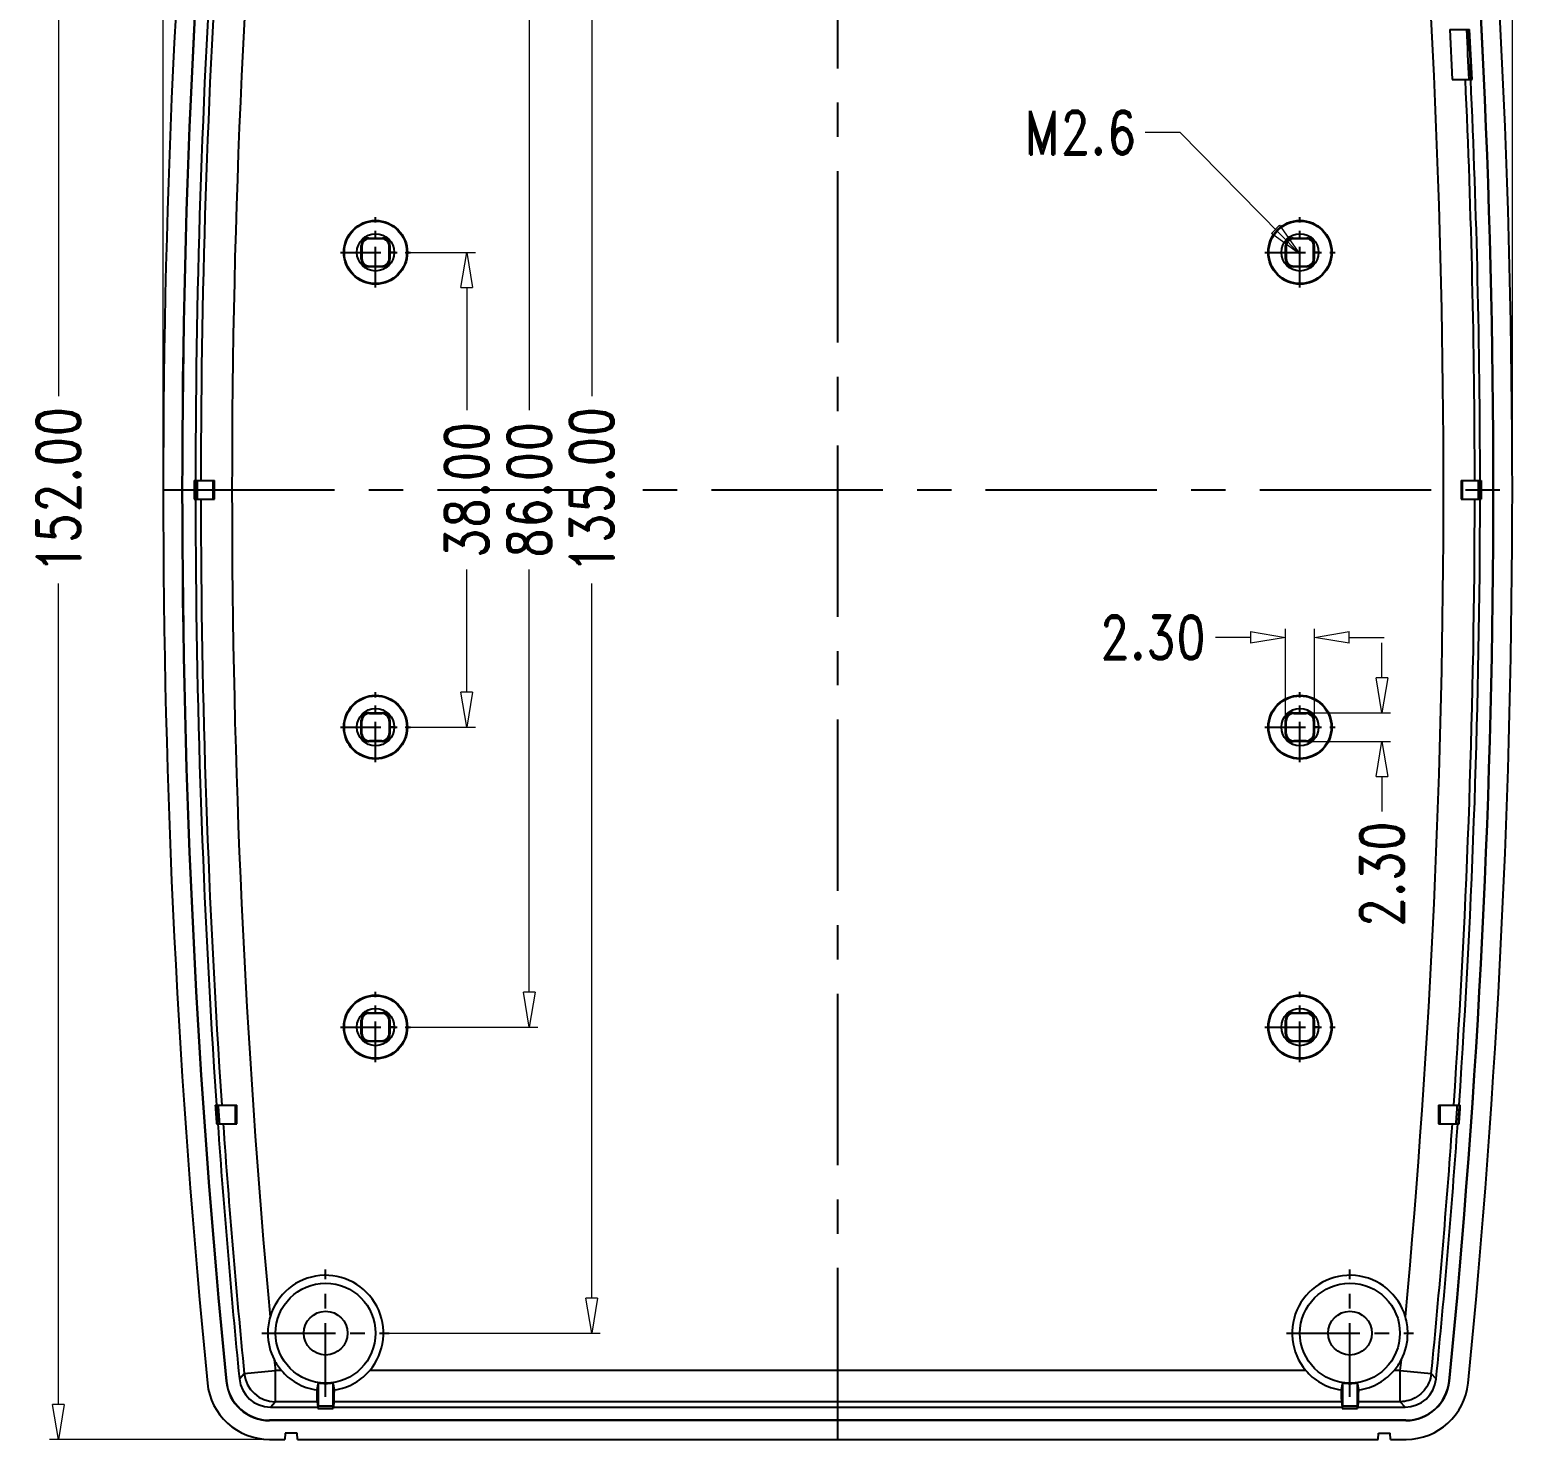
# Model space of a CAD drawing. Header units: millimetres. Extents: x 3559 to 4719, y 1270 to 1649.
# Drawn here: x 3964.7 to 4083.4, y 1430.3 to 1543.1 of the extents above; entities that cross this region are included whole.
import ezdxf

# ---------------------------------------------------------------- set-up
doc = ezdxf.new("R2010")
doc.units = ezdxf.units.MM
doc.linetypes.add('CENTER', pattern=[50.8, 31.75, -6.35, 6.35, -6.35])
doc.layers.get('0').update_dxf_attribs({"linetype": 'CONTINUOUS'})
doc.layers.get('Defpoints').update_dxf_attribs({"linetype": 'CONTINUOUS'})
doc.layers.add('dim', color=3, linetype='CONTINUOUS', lineweight=9)
doc.styles.add('longtou', font='romand.shx', dxfattribs={"width": 0.8, "bigfont": 'fangsong.shx'})
doc.dimstyles.new('YanXiu', dxfattribs={"dimtxt": 2.5, "dimasz": 2.2, "dimexe": 1, "dimexo": 0, "dimgap": 0.66, "dimtad": 0, "dimzin": 0, "dimdsep": 46, "dimtxsty": 'longtou', "dimblk": 'CLOSEDBLANK', "dimcen": 0, "dimclrd": 3, "dimclre": 3, "dimclrt": 7, "dimadec": 0, "dimazin": 0, "dimtfac": 1, "dimtdec": 4, "dimtofl": 0, "dimtmove": 0, "dimatfit": 3, "dimldrblk": 'CLOSEDBLANK', "dimfxl": 0, "dimtolj": 1, "dimtzin": 0, "dimlwd": 0, "dimlwe": 0, "dimarcsym": 0})

# ---------------------------------------------------------------- blocks, each defined once
blk = doc.blocks.new('_ClosedBlank')
at = {"color": 0, "linetype": 'ByBlock', "lineweight": -2}
for p, q in [((-1, 0.167), (0, 0)), ((-1, 0.167), (-1, -0.167)), ((0, 0), (-1, -0.167))]:
    blk.add_line(p, q, dxfattribs=at)
blk = doc.blocks.new('*D4')
at = {"layer": 'Defpoints', "color": 0}
for p in [(3995.16, 1525.26), (3999.65, 1525.26), (3995.16, 1487.26)]:
    blk.add_point(p, dxfattribs=at)
at = {"layer": 'dim', "color": 3, "lineweight": 5}
for p, q in [((3995.16, 1525.26), (4000.34, 1525.26)), ((3999.65, 1522.46), (3999.65, 1512.63)), ((3999.65, 1490.06), (3999.65, 1499.89)), ((3995.16, 1487.26), (4000.34, 1487.26))]:
    blk.add_line(p, q, dxfattribs=at)
at = {"layer": 'dim', "color": 3, "lineweight": 5, "xscale": 2.8, "yscale": 2.8, "zscale": 2.8}
for p, rotation in [((3999.65, 1525.26), 90), ((3999.65, 1487.26), 270)]:
    blk.add_blockref('_ClosedBlank', p, dxfattribs=dict(at, rotation=rotation))
at = {"layer": 'dim', "color": 7, "insert": (3999.65, 1506.26), "char_height": 3.5, "attachment_point": 5, "rotation": 90, "style": 'longtou'}
blk.add_mtext('38.00', dxfattribs=at)
blk = doc.blocks.new('*D5')
at = {"layer": 'Defpoints', "color": 0}
for p in [(3995.16, 1549.26), (4004.65, 1549.26), (3995.16, 1463.26)]:
    blk.add_point(p, dxfattribs=at)
at = {"layer": 'dim', "color": 3, "lineweight": 5}
for p, q in [((3995.16, 1549.26), (4005.34, 1549.26)), ((4004.65, 1546.46), (4004.65, 1512.63)), ((4004.65, 1466.06), (4004.65, 1499.89)), ((3995.16, 1463.26), (4005.34, 1463.26))]:
    blk.add_line(p, q, dxfattribs=at)
at = {"layer": 'dim', "color": 3, "lineweight": 5, "xscale": 2.8, "yscale": 2.8, "zscale": 2.8}
for p, rotation in [((4004.65, 1549.26), 90), ((4004.65, 1463.26), 270)]:
    blk.add_blockref('_ClosedBlank', p, dxfattribs=dict(at, rotation=rotation))
at = {"layer": 'dim', "color": 7, "insert": (4004.65, 1506.26), "char_height": 3.5, "attachment_point": 5, "rotation": 90, "style": 'longtou'}
blk.add_mtext('86.00', dxfattribs=at)
blk = doc.blocks.new('*D6')
at = {"layer": 'Defpoints', "color": 0}
for p in [(3993.44, 1573.76), (4009.65, 1573.76), (3993.44, 1438.76)]:
    blk.add_point(p, dxfattribs=at)
at = {"layer": 'dim', "color": 3, "lineweight": 5}
for p, q in [((3993.44, 1573.76), (4010.34, 1573.76)), ((4009.65, 1570.96), (4009.65, 1513.76)), ((4009.65, 1441.56), (4009.65, 1498.76)), ((3993.44, 1438.76), (4010.34, 1438.76))]:
    blk.add_line(p, q, dxfattribs=at)
at = {"layer": 'dim', "color": 3, "lineweight": 5, "xscale": 2.8, "yscale": 2.8, "zscale": 2.8}
for p, rotation in [((4009.65, 1573.76), 90), ((4009.65, 1438.76), 270)]:
    blk.add_blockref('_ClosedBlank', p, dxfattribs=dict(at, rotation=rotation))
at = {"layer": 'dim', "color": 7, "insert": (4009.65, 1506.26), "char_height": 3.5, "attachment_point": 5, "rotation": 90, "style": 'longtou'}
blk.add_mtext('135.00', dxfattribs=at)
blk = doc.blocks.new('*D10')
at = {"layer": 'Defpoints', "color": 0}
for p in [(4083.35, 1603.23), (3975.35, 1506.26), (4083.35, 1506.26)]:
    blk.add_point(p, dxfattribs=at)
at = {"layer": 'dim', "color": 3, "lineweight": 5}
for p, q in [((3975.35, 1506.26), (3975.35, 1603.93)), ((4083.35, 1506.26), (4083.35, 1603.93)), ((3978.15, 1603.23), (4021.85, 1603.23)), ((4080.55, 1603.23), (4036.85, 1603.23))]:
    blk.add_line(p, q, dxfattribs=at)
at = {"layer": 'dim', "color": 3, "lineweight": 5, "xscale": 2.8, "yscale": 2.8, "zscale": 2.8, "rotation": 180}
blk.add_blockref('_ClosedBlank', (3975.35, 1603.23), dxfattribs=at)
at = {"layer": 'dim', "color": 3, "lineweight": 5, "xscale": 2.8, "yscale": 2.8, "zscale": 2.8}
blk.add_blockref('_ClosedBlank', (4083.35, 1603.23), dxfattribs=at)
at = {"layer": 'dim', "color": 7, "insert": (4029.35, 1603.23), "char_height": 3.5, "attachment_point": 5, "style": 'longtou'}
blk.add_mtext('108.00', dxfattribs=at)
blk = doc.blocks.new('*D13')
at = {"layer": 'Defpoints', "color": 0}
for p in [(3966.96, 1582.26), (3983.86, 1582.26), (3983.86, 1430.26)]:
    blk.add_point(p, dxfattribs=at)
at = {"layer": 'dim', "color": 3, "lineweight": 5}
for p, q in [((3983.86, 1582.26), (3966.26, 1582.26)), ((3966.96, 1579.46), (3966.96, 1513.76)), ((3966.96, 1433.06), (3966.96, 1498.76)), ((3983.86, 1430.26), (3966.26, 1430.26))]:
    blk.add_line(p, q, dxfattribs=at)
at = {"layer": 'dim', "color": 3, "lineweight": 5, "xscale": 2.8, "yscale": 2.8, "zscale": 2.8}
for p, rotation in [((3966.96, 1582.26), 90), ((3966.96, 1430.26), 270)]:
    blk.add_blockref('_ClosedBlank', p, dxfattribs=dict(at, rotation=rotation))
at = {"layer": 'dim', "color": 7, "insert": (3966.96, 1506.26), "char_height": 3.5, "attachment_point": 5, "rotation": 90, "style": 'longtou'}
blk.add_mtext('152.00', dxfattribs=at)
blk = doc.blocks.new('*D18')
at = {"layer": 'Defpoints', "color": 0}
for p in [(4065.2, 1494.44), (4065.2, 1487.81), (4067.5, 1487.81)]:
    blk.add_point(p, dxfattribs=at)
at = {"layer": 'dim', "color": 3, "lineweight": 5}
for p, q in [((4062.4, 1494.44), (4059.6, 1494.44)), ((4065.2, 1487.81), (4065.2, 1495.13)), ((4067.5, 1487.81), (4067.5, 1495.13)), ((4070.3, 1494.44), (4073.1, 1494.44))]:
    blk.add_line(p, q, dxfattribs=at)
at = {"layer": 'dim', "color": 3, "lineweight": 5, "xscale": 2.8, "yscale": 2.8, "zscale": 2.8}
blk.add_blockref('_ClosedBlank', (4065.2, 1494.44), dxfattribs=at)
at = {"layer": 'dim', "color": 3, "lineweight": 5, "xscale": 2.8, "yscale": 2.8, "zscale": 2.8, "rotation": 180}
blk.add_blockref('_ClosedBlank', (4067.5, 1494.44), dxfattribs=at)
at = {"layer": 'dim', "color": 7, "insert": (4054.57, 1494.44), "char_height": 3.5, "attachment_point": 5, "style": 'longtou'}
blk.add_mtext('2.30', dxfattribs=at)
blk = doc.blocks.new('*D19')
at = {"layer": 'Defpoints', "color": 0}
for p in [(4066.9, 1488.41), (4066.9, 1486.11), (4072.91, 1486.11)]:
    blk.add_point(p, dxfattribs=at)
at = {"layer": 'dim', "color": 3, "lineweight": 5}
for p, q in [((4072.91, 1491.21), (4072.91, 1494.01)), ((4066.9, 1488.41), (4073.61, 1488.41)), ((4066.9, 1486.11), (4073.61, 1486.11)), ((4072.91, 1483.31), (4072.91, 1480.51))]:
    blk.add_line(p, q, dxfattribs=at)
at = {"layer": 'dim', "color": 3, "lineweight": 5, "xscale": 2.8, "yscale": 2.8, "zscale": 2.8}
for p, rotation in [((4072.91, 1488.41), 270), ((4072.91, 1486.11), 90)]:
    blk.add_blockref('_ClosedBlank', p, dxfattribs=dict(at, rotation=rotation))
at = {"layer": 'dim', "color": 7, "insert": (4072.91, 1475.48), "char_height": 3.5, "attachment_point": 5, "rotation": 90, "style": 'longtou'}
blk.add_mtext('2.30', dxfattribs=at)

msp = doc.modelspace()

# ---------------------------------------------------------------- linework, layer by layer
at = {"color": 1, "linetype": 'CENTER', "ltscale": 0.432}
for p, q in [((4029.351, 1430.261), (4029.351, 1582.261)), ((3975.351, 1506.261), (4083.351, 1506.261))]:
    msp.add_line(p, q, dxfattribs=at)
at = {"color": 7, "linetype": 'Continuous'}
for p, q in [((4078.351, 1543.087), (4079.928, 1543.087)), ((4078.351, 1543.087), (4078.544, 1539.087)), ((4078.544, 1539.087), (4080.122, 1539.087)), ((3991.803, 1526.409), (3991.857, 1526.354)), ((3992.899, 1526.409), (3992.844, 1526.354)), ((4065.803, 1526.409), (4065.857, 1526.354)), ((4066.899, 1526.409), (4066.844, 1526.354)), ((3990.858, 1525.261), (3991.204, 1525.261)), ((3991.203, 1525.809), (3991.257, 1525.754)), ((3991.257, 1525.754), (3991.257, 1524.767)), ((3992.844, 1526.354), (3991.857, 1526.354)), ((3993.499, 1525.809), (3993.444, 1525.754)), ((3993.444, 1524.767), (3993.444, 1525.754)), ((3993.843, 1525.261), (3993.498, 1525.261)), ((4064.858, 1525.261), (4065.204, 1525.261)), ((4065.203, 1525.809), (4065.257, 1525.754)), ((4065.257, 1525.754), (4065.257, 1524.767)), ((4066.844, 1526.354), (4065.857, 1526.354)), ((4067.499, 1525.809), (4067.444, 1525.754)), ((4067.444, 1524.767), (4067.444, 1525.754)), ((4067.843, 1525.261), (4067.498, 1525.261)), ((3991.203, 1524.713), (3991.257, 1524.767)), ((3991.803, 1524.113), (3991.857, 1524.167)), ((3991.857, 1524.167), (3992.844, 1524.167)), ((3992.899, 1524.113), (3992.844, 1524.167)), ((3993.499, 1524.713), (3993.444, 1524.767)), ((4065.203, 1524.713), (4065.257, 1524.767)), ((4065.803, 1524.113), (4065.857, 1524.167)), ((4065.857, 1524.167), (4066.844, 1524.167)), ((4066.899, 1524.113), (4066.844, 1524.167)), ((4067.499, 1524.713), (4067.444, 1524.767)), ((3977.833, 1507.011), (3979.452, 1507.011)), ((3979.351, 1505.511), (3979.351, 1507.011)), ((3979.452, 1505.511), (3979.452, 1507.011)), ((4079.25, 1507.011), (4080.868, 1507.011)), ((4079.25, 1507.011), (4079.25, 1505.511)), ((4079.351, 1505.511), (4079.351, 1507.011)), ((3977.833, 1505.511), (3979.452, 1505.511)), ((4079.25, 1505.511), (4080.868, 1505.511)), ((3991.803, 1488.409), (3991.857, 1488.354)), ((3992.899, 1488.409), (3992.844, 1488.354)), ((4065.803, 1488.409), (4065.857, 1488.354)), ((4066.899, 1488.409), (4066.844, 1488.354)), ((3990.858, 1487.261), (3991.204, 1487.261)), ((3991.203, 1487.809), (3991.257, 1487.754)), ((3991.257, 1486.767), (3991.257, 1487.754)), ((3991.857, 1488.354), (3992.844, 1488.354)), ((3993.499, 1487.809), (3993.444, 1487.754)), ((3993.444, 1487.754), (3993.444, 1486.767)), ((3993.843, 1487.261), (3993.498, 1487.261)), ((4064.858, 1487.261), (4065.204, 1487.261)), ((4065.203, 1487.809), (4065.257, 1487.754)), ((4065.257, 1486.767), (4065.257, 1487.754)), ((4065.857, 1488.354), (4066.844, 1488.354)), ((4067.499, 1487.809), (4067.444, 1487.754)), ((4067.444, 1487.754), (4067.444, 1486.767)), ((4067.843, 1487.261), (4067.498, 1487.261)), ((3991.203, 1486.713), (3991.257, 1486.767)), ((3991.803, 1486.113), (3991.857, 1486.167)), ((3992.844, 1486.167), (3991.857, 1486.167)), ((3992.899, 1486.113), (3992.844, 1486.167)), ((3993.499, 1486.713), (3993.444, 1486.767)), ((4065.203, 1486.713), (4065.257, 1486.767)), ((4065.803, 1486.113), (4065.857, 1486.167)), ((4066.844, 1486.167), (4065.857, 1486.167)), ((4066.899, 1486.113), (4066.844, 1486.167)), ((4067.499, 1486.713), (4067.444, 1486.767)), ((3991.203, 1463.809), (3991.257, 1463.754)), ((3991.257, 1463.754), (3991.257, 1462.767)), ((3991.803, 1464.409), (3991.857, 1464.354)), ((3992.844, 1464.354), (3991.857, 1464.354)), ((3992.899, 1464.409), (3992.844, 1464.354)), ((3993.499, 1463.809), (3993.444, 1463.754)), ((3993.444, 1462.767), (3993.444, 1463.754)), ((4065.203, 1463.809), (4065.257, 1463.754)), ((4065.257, 1463.754), (4065.257, 1462.767)), ((4065.803, 1464.409), (4065.857, 1464.354)), ((4066.844, 1464.354), (4065.857, 1464.354)), ((4066.899, 1464.409), (4066.844, 1464.354)), ((4067.499, 1463.809), (4067.444, 1463.754)), ((4067.444, 1462.767), (4067.444, 1463.754)), ((3990.858, 1463.261), (3991.204, 1463.261)), ((3991.203, 1462.713), (3991.257, 1462.767)), ((3993.499, 1462.713), (3993.444, 1462.767)), ((3993.843, 1463.261), (3993.498, 1463.261)), ((4064.858, 1463.261), (4065.204, 1463.261)), ((4065.203, 1462.713), (4065.257, 1462.767)), ((4067.499, 1462.713), (4067.444, 1462.767)), ((4067.843, 1463.261), (4067.498, 1463.261)), ((3991.803, 1462.113), (3991.857, 1462.167)), ((3991.857, 1462.167), (3992.844, 1462.167)), ((3992.899, 1462.113), (3992.844, 1462.167)), ((4065.803, 1462.113), (4065.857, 1462.167)), ((4065.857, 1462.167), (4066.844, 1462.167)), ((4066.899, 1462.113), (4066.844, 1462.167)), ((3979.516, 1457.011), (3981.252, 1457.011)), ((3981.151, 1455.511), (3981.151, 1457.011)), ((3981.252, 1455.511), (3981.252, 1457.011)), ((4077.449, 1457.011), (4079.186, 1457.011)), ((4077.449, 1457.011), (4077.45, 1455.511)), ((4077.551, 1457.011), (4077.551, 1455.511)), ((3979.62, 1455.511), (3981.252, 1455.511)), ((4077.45, 1455.511), (4079.082, 1455.511)), ((3981.452, 1435.093), (3981.838, 1435.52)), ((3981.838, 1435.52), (3984.322, 1435.765)), ((3984.821, 1435.765), (3984.322, 1435.765)), ((3984.322, 1435.765), (3984.322, 1433.269)), ((4066.821, 1435.765), (3991.88, 1435.765)), ((4074.377, 1435.765), (4073.88, 1435.765)), ((4074.379, 1435.765), (4076.864, 1435.52)), ((4074.379, 1433.269), (4074.379, 1435.765)), ((4077.25, 1435.093), (4076.864, 1435.52)), ((3980.385, 1434.915), (3980.411, 1434.918)), ((3987.746, 1434.78), (3987.651, 1434.214)), ((3987.746, 1434.78), (3987.746, 1432.932)), ((3989.051, 1434.214), (3988.955, 1434.78)), ((3988.955, 1432.932), (3988.955, 1434.78)), ((4069.746, 1434.78), (4069.651, 1434.214)), ((4069.746, 1434.78), (4069.746, 1432.932)), ((4071.051, 1434.214), (4070.955, 1434.78)), ((4070.955, 1432.932), (4070.955, 1434.78)), ((4078.316, 1434.915), (4078.29, 1434.918)), ((3983.936, 1432.843), (3984.322, 1433.269)), ((3983.936, 1432.843), (3987.738, 1432.843)), ((3987.667, 1433.269), (3984.322, 1433.269)), ((3987.667, 1433.269), (3987.738, 1432.843)), ((3987.738, 1432.843), (3987.738, 1432.73)), ((3987.744, 1432.767), (3987.738, 1432.73)), ((3987.738, 1432.73), (3988.964, 1432.73)), ((3987.744, 1432.767), (3987.746, 1432.932)), ((3987.744, 1432.767), (3988.958, 1432.767)), ((3987.746, 1432.932), (3988.955, 1432.932)), ((3988.955, 1432.932), (3988.958, 1432.767)), ((3988.958, 1432.767), (3988.964, 1432.73)), ((3989.035, 1433.269), (3988.964, 1432.843)), ((3988.964, 1432.843), (4069.738, 1432.843)), ((3988.964, 1432.73), (3988.964, 1432.843)), ((4069.667, 1433.269), (3989.035, 1433.269)), ((4069.667, 1433.269), (4069.738, 1432.843)), ((4069.738, 1432.843), (4069.738, 1432.73)), ((4069.744, 1432.767), (4069.738, 1432.73)), ((4069.738, 1432.73), (4070.964, 1432.73)), ((4069.744, 1432.767), (4069.746, 1432.932)), ((4069.744, 1432.767), (4070.958, 1432.767)), ((4069.746, 1432.932), (4070.955, 1432.932)), ((4070.955, 1432.932), (4070.958, 1432.767)), ((4070.958, 1432.767), (4070.964, 1432.73)), ((4071.035, 1433.269), (4070.964, 1432.843)), ((4070.964, 1432.843), (4074.765, 1432.843)), ((4070.964, 1432.73), (4070.964, 1432.843)), ((4074.379, 1433.269), (4071.035, 1433.269)), ((4074.765, 1432.843), (4074.379, 1433.269)), ((4074.836, 1431.79), (3983.865, 1431.79)), ((3983.865, 1431.764), (3983.865, 1431.79)), ((4074.836, 1431.764), (3983.865, 1431.764)), ((4074.836, 1431.764), (4074.836, 1431.79)), ((3983.859, 1430.261), (3985.101, 1430.261)), ((3985.127, 1430.761), (3985.101, 1430.261)), ((3986.074, 1430.761), (3985.127, 1430.761)), ((3986.101, 1430.261), (3986.074, 1430.761)), ((3986.101, 1430.261), (4072.601, 1430.261)), ((4072.601, 1430.261), (4072.627, 1430.761)), ((4072.627, 1430.761), (4073.574, 1430.761)), ((4073.601, 1430.261), (4073.574, 1430.761)), ((4073.601, 1430.261), (4074.843, 1430.261))]:
    msp.add_line(p, q, dxfattribs=at)
at = {"color": 1, "linetype": 'CENTER', "ltscale": 0.102094}
for p, q in [((3992.351, 1522.453), (3992.351, 1528.068)), ((4066.351, 1522.453), (4066.351, 1528.068)), ((3989.543, 1525.261), (3995.158, 1525.261)), ((4063.543, 1525.261), (4069.158, 1525.261)), ((3992.351, 1484.453), (3992.351, 1490.068)), ((4066.351, 1484.453), (4066.351, 1490.068)), ((3989.543, 1487.261), (3995.158, 1487.261)), ((4063.543, 1487.261), (4069.158, 1487.261)), ((3992.351, 1460.453), (3992.351, 1466.068)), ((4066.351, 1460.453), (4066.351, 1466.068)), ((3989.543, 1463.261), (3995.158, 1463.261)), ((4063.543, 1463.261), (4069.158, 1463.261))]:
    msp.add_line(p, q, dxfattribs=at)
at = {"color": 1, "linetype": 'CENTER', "ltscale": 0.185156}
for p, q in [((3988.351, 1433.669), (3988.351, 1443.852)), ((4070.351, 1433.669), (4070.351, 1443.852)), ((3983.259, 1438.761), (3993.442, 1438.761)), ((4065.259, 1438.761), (4075.442, 1438.761))]:
    msp.add_line(p, q, dxfattribs=at)
at = {"color": 7, "linetype": 'Continuous'}
for centre, radius in [((3992.351, 1525.261), 2.552), ((3992.351, 1525.261), 2.5), ((4066.351, 1525.261), 2.552), ((4066.351, 1525.261), 2.5), ((3992.351, 1525.261), 1.493), ((4066.351, 1525.261), 1.493), ((3992.351, 1487.261), 2.552), ((3992.351, 1487.261), 2.5), ((4066.351, 1487.261), 2.552), ((4066.351, 1487.261), 2.5), ((3992.351, 1487.261), 1.493), ((4066.351, 1487.261), 1.493), ((3992.351, 1463.261), 2.552), ((3992.351, 1463.261), 2.5), ((3992.351, 1463.261), 1.493), ((4066.351, 1463.261), 2.552), ((4066.351, 1463.261), 2.5), ((4066.351, 1463.261), 1.493), ((3988.351, 1438.761), 4), ((4070.351, 1438.761), 4), ((3988.351, 1438.761), 1.75), ((4070.351, 1438.761), 1.75)]:
    msp.add_circle(centre, radius, dxfattribs=at)
for centre, radius, start, end in [((4699.351, 1506.261), 724, 174.332411, 185.667589), ((4699.351, 1506.261), 722.497, 174.332906, 185.667094), ((4699.351, 1506.261), 722.47, 174.332898, 185.66709), ((3359.351, 1506.261), 722.47, 354.332898, 5.66709), ((3359.351, 1506.261), 722.497, 354.332906, 5.667094), ((3359.351, 1506.261), 724, 354.332411, 5.667589), ((4699.351, 1506.261), 718.495, 174.71418, 185.28582), ((3359.351, 1506.261), 718.495, 354.71418, 5.28582), ((4699.351, 1506.261), 721.418, 176.085468, 179.940434), ((4699.351, 1506.261), 720.992, 176.083151, 179.940399), ((3359.351, 1506.261), 721.289, 2.608431, 2.926544), ((3359.351, 1506.261), 721.454, 2.607834, 2.925874), ((3359.351, 1506.261), 721.518, 2.607604, 2.925616), ((3359.351, 1506.261), 720.992, 0.059601, 2.609508), ((3359.351, 1506.261), 721.418, 0.059566, 2.607966), ((3991.8, 1525.812), 0.597, 89.71181, 180.28838), ((3992.351, 1663.567), 137.159, 269.77106, 270.22898), ((3992.902, 1525.812), 0.597, 359.71152, 90.28829), ((4065.8, 1525.812), 0.597, 89.71181, 180.28838), ((4066.351, 1663.567), 137.159, 269.77106, 270.22898), ((4066.902, 1525.812), 0.597, 359.71152, 90.28829), ((3846.272, 1525.244), 144.931, 0.00654, 0.22322), ((3845.945, 1525.278), 145.258, 359.77702, 359.99322), ((4138.756, 1525.243), 145.258, 179.77702, 179.99322), ((4138.429, 1525.277), 144.931, 180.00654, 180.22322), ((3920.272, 1525.244), 144.932, 0.00654, 0.22322), ((3919.945, 1525.278), 145.258, 359.77702, 359.99322), ((4212.756, 1525.243), 145.258, 179.77702, 179.99322), ((4212.429, 1525.277), 144.931, 180.00654, 180.22322), ((3991.8, 1524.71), 0.597, 179.71005, 270.28976), ((3992.351, 1386.954), 137.159, 89.77106, 90.22898), ((3992.902, 1524.71), 0.597, 269.70997, 0.29023), ((4065.8, 1524.71), 0.597, 179.71005, 270.28976), ((4066.351, 1386.954), 137.159, 89.77106, 90.22898), ((4066.902, 1524.71), 0.597, 269.70997, 0.29023), ((4699.351, 1506.261), 721.518, 179.940442, 180.059558), ((4699.351, 1506.261), 721.454, 179.940437, 180.059563), ((4713.66, 1506.261), 735.599, 179.941582, 180.058418), ((3345.053, 1506.261), 735.587, 359.941582, 0.058418), ((3359.351, 1506.261), 721.454, 359.940437, 0.059563), ((3359.351, 1506.261), 721.518, 359.940442, 0.059558), ((4699.351, 1506.261), 721.418, 180.059566, 183.914532), ((4699.351, 1506.261), 720.992, 180.059601, 183.916849), ((3359.351, 1506.261), 720.992, 356.083151, 359.940399), ((3359.351, 1506.261), 721.418, 356.085468, 359.940434), ((3991.8, 1487.812), 0.597, 89.71181, 180.28838), ((3992.351, 1625.567), 137.159, 269.77106, 270.22898), ((3992.902, 1487.812), 0.597, 359.71152, 90.28829), ((4065.8, 1487.812), 0.597, 89.71181, 180.28838), ((4066.351, 1625.567), 137.159, 269.77106, 270.22898), ((4066.902, 1487.812), 0.597, 359.71152, 90.28829), ((3846.272, 1487.244), 144.932, 0.00654, 0.22322), ((3845.945, 1487.278), 145.258, 359.77702, 359.99322), ((4138.756, 1487.243), 145.258, 179.77702, 179.99322), ((4138.429, 1487.277), 144.932, 180.00654, 180.22322), ((3920.272, 1487.244), 144.931, 0.00654, 0.22322), ((3919.945, 1487.278), 145.258, 359.77702, 359.99322), ((4212.756, 1487.243), 145.258, 179.77702, 179.99322), ((4212.429, 1487.277), 144.932, 180.00654, 180.22322), ((3991.8, 1486.71), 0.597, 179.71005, 270.28976), ((3992.351, 1348.954), 137.159, 89.77106, 90.22898), ((3992.902, 1486.71), 0.597, 269.70997, 0.29023), ((4065.8, 1486.71), 0.597, 179.71005, 270.28976), ((4066.351, 1348.954), 137.159, 89.77106, 90.22898), ((4066.902, 1486.71), 0.597, 269.70997, 0.29023), ((3991.8, 1463.812), 0.597, 89.71181, 180.28838), ((3846.272, 1463.244), 144.931, 0.00654, 0.22322), ((3992.351, 1601.567), 137.159, 269.77106, 270.22898), ((3992.902, 1463.812), 0.597, 359.71152, 90.28829), ((4138.756, 1463.243), 145.258, 179.77702, 179.99322), ((4065.8, 1463.812), 0.597, 89.71181, 180.28838), ((3920.272, 1463.244), 144.932, 0.00654, 0.22322), ((4066.351, 1601.567), 137.159, 269.77106, 270.22898), ((4066.902, 1463.812), 0.597, 359.71152, 90.28829), ((4212.756, 1463.243), 145.258, 179.77702, 179.99322), ((3845.945, 1463.278), 145.258, 359.77702, 359.99322), ((3991.8, 1462.71), 0.597, 179.71005, 270.28976), ((3992.902, 1462.71), 0.597, 269.70997, 0.29023), ((4138.429, 1463.277), 144.932, 180.00654, 180.22322), ((3919.945, 1463.278), 145.258, 359.77702, 359.99322), ((4065.8, 1462.71), 0.597, 179.71005, 270.28976), ((4066.902, 1462.71), 0.597, 269.70997, 0.29023), ((4212.429, 1463.277), 144.931, 180.00654, 180.22322), ((3992.351, 1324.954), 137.159, 89.77106, 90.22898), ((4066.351, 1324.954), 137.159, 89.77106, 90.22898), ((4699.351, 1506.261), 721.518, 183.913989, 184.033391), ((4699.351, 1506.261), 721.454, 183.914334, 184.033747), ((4699.849, 1506.295), 721.789, 183.915272, 184.03463), ((3358.781, 1506.3), 721.86, 355.965376, 356.084722), ((3359.351, 1506.261), 721.454, 355.966253, 356.085666), ((3359.351, 1506.261), 721.518, 355.966609, 356.086011), ((4699.351, 1506.261), 721.418, 184.033951, 185.66142), ((4699.351, 1506.261), 720.992, 184.036339, 185.630642), ((3359.351, 1506.261), 720.992, 354.369358, 355.963661), ((3359.351, 1506.261), 721.418, 354.33858, 355.966049), ((3988.351, 1438.761), 4.629, 319.67819, 163.57028), ((4070.351, 1438.761), 4.629, 16.42972, 220.32181), ((3988.343, 1438.765), 4.62, 163.59906, 180.05735), ((4070.358, 1438.765), 4.62, 359.94263, 16.40096), ((3988.362, 1438.761), 4.639, 180.00518, 207.21582), ((4070.339, 1438.761), 4.64, 332.7878, 359.99683), ((3988.351, 1438.761), 4.629, 207.27615, 220.32181), ((4699.351, 1506.261), 718.495, 185.560617, 185.630643), ((4070.351, 1438.761), 4.629, 319.67819, 332.72385), ((3359.351, 1506.261), 718.495, 354.36934, 354.439383), ((3983.935, 1435.338), 2.495, 185.63818, 270.02324), ((3984.329, 1435.773), 2.505, 185.79599, 269.83465), ((4074.766, 1435.338), 2.495, 269.97676, 354.36182), ((3983.857, 1435.252), 4.991, 185.64354, 270.02405), ((3983.864, 1435.26), 3.495, 185.65114, 270.01595), ((3983.864, 1435.26), 3.47, 185.65415, 270.01217), ((3988.351, 1438.761), 4.026, 261.36684, 278.63316), ((4070.351, 1438.761), 4.026, 261.36684, 278.63316), ((4074.837, 1435.26), 3.47, 269.98782, 354.34352), ((4074.837, 1435.26), 3.495, 269.98405, 354.34886), ((4074.845, 1435.252), 4.991, 269.97595, 354.35646)]:
    msp.add_arc(centre, radius, start, end, dxfattribs=at)
for centre, major_axis, ratio, start_param, end_param in [((3991.857, 1525.754), (0.424, -0.424), 0.9999239, 2.3562326, 3.9269527), ((3992.844, 1525.754), (0.424, 0.424), 0.9999239, -0.7853601, 0.7853601), ((4065.857, 1525.754), (-0.424, 0.424), 0.9999239, -0.7853601, 0.7853601), ((4066.844, 1525.754), (0.424, 0.424), 0.9999239, -0.7853601, 0.7853601), ((3991.857, 1524.767), (0.424, 0.424), 0.9999239, -3.9269527, -2.3562326), ((3992.844, 1524.767), (0.424, -0.424), 0.9999239, -0.7853601, 0.7853601), ((4065.857, 1524.767), (0.424, 0.424), 0.9999239, -3.9269527, -2.3562326), ((4066.844, 1524.767), (0.424, -0.424), 0.9999239, -0.7853601, 0.7853601), ((3991.857, 1487.754), (0.424, -0.424), 0.9999239, 2.3562326, 3.9269527), ((3992.844, 1487.754), (0.424, 0.424), 0.9999239, -0.7853601, 0.7853601), ((4065.857, 1487.754), (0.424, -0.424), 0.9999239, 2.3562326, 3.9269527), ((4066.844, 1487.754), (0.424, 0.424), 0.9999239, -0.7853601, 0.7853601), ((3991.857, 1486.767), (0.424, 0.424), 0.9999239, -3.9269527, -2.3562326), ((3992.844, 1486.767), (-0.424, 0.424), 0.9999239, -3.9269527, -2.3562326), ((4065.857, 1486.767), (0.424, 0.424), 0.9999239, -3.9269527, -2.3562326), ((4066.844, 1486.767), (0.424, -0.424), 0.9999239, -0.7853601, 0.7853601), ((3991.857, 1463.754), (0.424, -0.424), 0.9999239, 2.3562326, 3.9269527), ((3992.844, 1463.754), (0.424, 0.424), 0.9999239, -0.7853601, 0.7853601), ((4065.857, 1463.754), (0.424, -0.424), 0.9999239, 2.3562326, 3.9269527), ((4066.844, 1463.754), (0.424, 0.424), 0.9999239, -0.7853601, 0.7853601), ((3991.857, 1462.767), (0.424, 0.424), 0.9999239, -3.9269527, -2.3562326), ((3992.844, 1462.767), (0.424, -0.424), 0.9999239, -0.7853601, 0.7853601), ((4065.857, 1462.767), (0.424, 0.424), 0.9999239, -3.9269527, -2.3562326), ((4066.844, 1462.767), (0.424, -0.424), 0.9999239, -0.7853601, 0.7853601), ((3987.668, 1435.765), (0, 2.5), 0.0087269, -4.0427451, -3.1939525), ((3989.034, 1435.765), (0, 2.5), 0.0087269, -3.0892328, -2.2404402), ((4069.668, 1435.765), (0, 2.5), 0.0087269, -4.0427451, -3.1939525), ((4071.034, 1435.765), (0, 2.5), 0.0087269, -3.0892328, -2.2404402)]:
    msp.add_ellipse(centre, major_axis=major_axis, ratio=ratio, start_param=start_param, end_param=end_param, dxfattribs=at)
for points, start_tangent, end_tangent in [([(3984.821, 1435.765), (3985.338, 1435.25), (3986.01, 1434.78), (3986.798, 1434.422), (3987.651, 1434.214)], (0.64708, -0.7624221), (0.9892609, -0.1461601)), ([(3989.051, 1434.214), (3989.903, 1434.422), (3990.692, 1434.78), (3991.364, 1435.25), (3991.88, 1435.765)], (0.9892609, 0.1461601), (0.64708, 0.7624221)), ([(4066.821, 1435.765), (4067.338, 1435.25), (4068.01, 1434.78), (4068.798, 1434.422), (4069.651, 1434.214)], (0.64708, -0.7624221), (0.9892609, -0.1461601)), ([(4071.051, 1434.214), (4071.903, 1434.422), (4072.692, 1434.78), (4073.364, 1435.25), (4073.88, 1435.765)], (0.9892609, 0.1461601), (0.64708, 0.7624221)), ([(4076.864, 1435.52), (4076.677, 1434.804), (4076.287, 1434.172), (4075.733, 1433.681), (4075.071, 1433.374), (4074.379, 1433.269)], (-0.104114, -0.9945654), (-0.9999529, -0.0097089))]:
    msp.add_spline(points, degree=3, dxfattribs=dict(at, start_tangent=start_tangent, end_tangent=end_tangent))

# ---------------------------------------------------------------- texts
at = {"layer": 'dim', "color": 7, "insert": (4053.267, 1534.845), "char_height": 3.5, "attachment_point": 6, "style": 'longtou'}
msp.add_mtext('M2.6', dxfattribs=at)

# ---------------------------------------------------------------- dimensions: what is measured, and where the dimension line sits
at = {"layer": 'dim'}
for base, p1, p2, picture, middle in [((4083.351, 1603.231), (3975.351, 1506.261), (4083.351, 1506.261), '*D10', (4029.351, 1603.231)), ((4065.203, 1494.435), (4067.499, 1487.809), (4065.203, 1487.809), '*D18', (4054.57, 1494.435))]:
    dim = msp.add_linear_dim(base=base, p1=p1, p2=p2, dimstyle='YanXiu', override={"dimtxt": 3.5, "dimasz": 2.8, "dimexe": 0.69965, "dimgap": 0.69965}, dxfattribs=at)
    dim.commit()
    dim.dimension.update_dxf_attribs({"geometry": picture, "text_midpoint": middle, "dimtype": 160})
for base, p1, p2, picture, middle in [((3966.957, 1582.261), (3983.857, 1430.261), (3983.857, 1582.261), '*D13', (3966.957, 1506.261)), ((4009.645, 1573.761), (3993.442, 1438.761), (3993.442, 1573.761), '*D6', (4009.645, 1506.261)), ((4004.645, 1549.261), (3995.158, 1463.261), (3995.158, 1549.261), '*D5', (4004.645, 1506.261)), ((3999.645, 1525.261), (3995.158, 1487.261), (3995.158, 1525.261), '*D4', (3999.645, 1506.261)), ((4072.909, 1486.113), (4066.902, 1488.409), (4066.902, 1486.113), '*D19', (4072.909, 1475.48))]:
    dim = msp.add_linear_dim(base=base, p1=p1, p2=p2, angle=90, dimstyle='YanXiu', override={"dimtxt": 3.5, "dimasz": 2.8, "dimexe": 0.69965, "dimgap": 0.69965}, dxfattribs=at)
    dim.commit()
    dim.dimension.update_dxf_attribs({"geometry": picture, "text_midpoint": middle, "dimtype": 160})

# ---------------------------------------------------------------- leaders
msp.add_leader([(4066.351, 1525.11), (4056.767, 1534.845), (4053.967, 1534.845)], dimstyle='YanXiu', override={"dimscale": 1, "dimasz": 2.8, "dimldrblk": 'ClosedBlank'}, dxfattribs=at)

doc.saveas('drawing.dxf')
